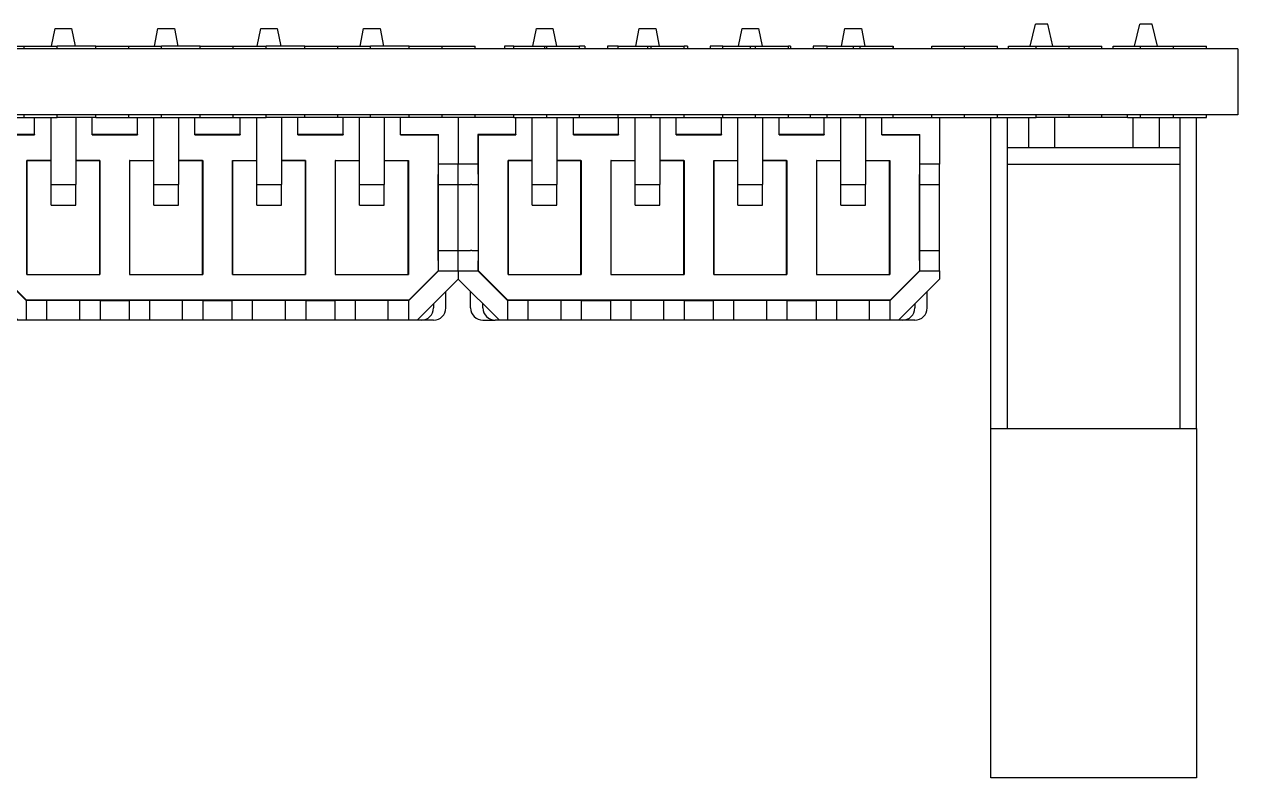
# Model space of a CAD drawing. Header units: millimetres. Extents: x -1068 to -853, y -1009 to -817.
# Drawn here: x -1000 to -970.5, y -1009.16 to -990.83 of the extents above; entities that cross this region are included whole.
import ezdxf

# ---------------------------------------------------------------- set-up
doc = ezdxf.new("R2010")
doc.units = ezdxf.units.MM
doc.linetypes.add('DOT_CENTER', pattern=[14, 12, -1, 0, -1])
doc.layers.add('1', color=7, linetype='Continuous')

# ---------------------------------------------------------------- blocks, each defined once
blk = doc.blocks.new('PSTD_0_65X0_65_40-2_54__58', base_point=(-976.5, -1009.165))
at = {"color": 7, "linetype": 'Continuous'}
for p, q in [((-975.547, -991.365), (-975.42, -990.835)), ((-975.12, -990.835), (-975.42, -990.835)), ((-974.993, -991.365), (-975.12, -990.835)), ((-973.007, -991.365), (-972.88, -990.835)), ((-972.58, -990.835), (-972.88, -990.835)), ((-972.453, -991.365), (-972.58, -990.835)), ((-976.34, -993.035), (-976.5, -993.035)), ((-976.5, -1000.665), (-976.5, -993.105)), ((-976.1, -993.035), (-976.34, -993.035)), ((-976.1, -993.835), (-976.1, -993.105)), ((-975.587, -993.105), (-975.587, -993.835)), ((-974.952, -993.105), (-974.952, -993.835)), ((-973.048, -993.105), (-973.048, -993.835)), ((-972.413, -993.105), (-972.413, -993.835)), ((-971.5, -993.035), (-971.9, -993.035)), ((-971.9, -993.835), (-971.9, -993.105)), ((-971.5, -1000.665), (-971.5, -993.105)), ((-976.1, -993.835), (-975.587, -993.835)), ((-976.1, -994.235), (-976.1, -993.835)), ((-975.587, -993.835), (-974.952, -993.835)), ((-974.952, -993.835), (-973.048, -993.835)), ((-973.048, -993.835), (-972.413, -993.835)), ((-972.413, -993.835), (-971.9, -993.835)), ((-971.9, -994.235), (-971.9, -993.835)), ((-976.1, -1000.665), (-976.1, -994.235)), ((-976.1, -994.235), (-971.9, -994.235)), ((-971.9, -1000.665), (-971.9, -994.235)), ((-976.5, -1009.165), (-976.5, -1000.665)), ((-976.5, -1000.665), (-976.1, -1000.665)), ((-976.1, -1000.665), (-971.9, -1000.665)), ((-971.9, -1000.665), (-971.5, -1000.665)), ((-971.5, -1000.665), (-971.5, -1009.165)), ((-971.5, -1009.165), (-976.5, -1009.165))]:
    blk.add_line(p, q, dxfattribs=at)
blk = doc.blocks.new('PTSM_0_5-4-P-2_5_WH__62', base_point=(-1000.85, -998.035))
at = {"color": 7, "linetype": 'Continuous'}
for p, q in [((-1000.35, -993.035), (-1000.55, -993.035)), ((-1000.25, -993.035), (-1000.35, -993.035)), ((-1000.025, -993.035), (-1000.25, -993.035)), ((-999.75, -993.035), (-1000.025, -993.035)), ((-999.65, -993.035), (-999.75, -993.035)), ((-999.446, -993.035), (-999.65, -993.035)), ((-999.35, -993.035), (-999.446, -993.035)), ((-999.2, -993.035), (-999.35, -993.035)), ((-998.75, -993.035), (-999.2, -993.035)), ((-998.45, -993.035), (-998.75, -993.035)), ((-998.35, -993.035), (-998.45, -993.035)), ((-998.26, -993.035), (-998.35, -993.035)), ((-998.075, -993.035), (-998.26, -993.035)), ((-997.81, -993.035), (-998.075, -993.035)), ((-997.525, -993.035), (-997.81, -993.035)), ((-997.25, -993.035), (-997.525, -993.035)), ((-997.15, -993.035), (-997.25, -993.035)), ((-996.946, -993.035), (-997.15, -993.035)), ((-996.85, -993.035), (-996.946, -993.035)), ((-996.66, -993.035), (-996.85, -993.035)), ((-996.55, -993.035), (-996.66, -993.035)), ((-996.25, -993.035), (-996.55, -993.035)), ((-995.95, -993.035), (-996.25, -993.035)), ((-995.85, -993.035), (-995.95, -993.035)), ((-995.72, -993.035), (-995.85, -993.035)), ((-995.575, -993.035), (-995.72, -993.035)), ((-995.025, -993.035), (-995.575, -993.035)), ((-994.75, -993.035), (-995.025, -993.035)), ((-994.65, -993.035), (-994.75, -993.035)), ((-994.446, -993.035), (-994.65, -993.035)), ((-994.35, -993.035), (-994.446, -993.035)), ((-994.12, -993.035), (-994.35, -993.035)), ((-993.75, -993.035), (-994.12, -993.035)), ((-993.45, -993.035), (-993.75, -993.035)), ((-993.35, -993.035), (-993.45, -993.035)), ((-993.18, -993.035), (-993.35, -993.035)), ((-993.075, -993.035), (-993.18, -993.035)), ((-992.525, -993.035), (-993.075, -993.035)), ((-992.25, -993.035), (-992.525, -993.035)), ((-992.15, -993.035), (-992.25, -993.035)), ((-991.946, -993.035), (-992.15, -993.035)), ((-991.85, -993.035), (-991.946, -993.035)), ((-991.58, -993.035), (-991.85, -993.035)), ((-991.55, -993.035), (-991.58, -993.035)), ((-991.25, -993.035), (-991.55, -993.035)), ((-990.95, -993.035), (-991.25, -993.035)), ((-990.85, -993.035), (-990.95, -993.035)), ((-990.64, -993.035), (-990.85, -993.035)), ((-990.575, -993.035), (-990.64, -993.035)), ((-990.35, -993.035), (-990.575, -993.035)), ((-990.05, -993.035), (-990.35, -993.035)), ((-1000.823, -994.735), (-1000.85, -994.735)), ((-1000.823, -994.735), (-1000.666, -994.735)), ((-989.934, -994.735), (-989.777, -994.735)), ((-989.777, -994.735), (-989.75, -994.735)), ((-1000.823, -996.335), (-1000.85, -996.335)), ((-1000.823, -996.335), (-1000.666, -996.335)), ((-989.934, -996.335), (-989.777, -996.335)), ((-989.777, -996.335), (-989.75, -996.335)), ((-1000.85, -997.735), (-1000.85, -997.335)), ((-989.75, -997.735), (-989.75, -997.335)), ((-1000.55, -997.735), (-1000.55, -997.635)), ((-990.05, -997.635), (-990.05, -997.735)), ((-1000.55, -998.035), (-1000.25, -998.035)), ((-1000.15, -998.035), (-1000.25, -998.035)), ((-999.95, -998.035), (-1000.15, -998.035)), ((-999.45, -998.035), (-999.95, -998.035)), ((-998.65, -998.035), (-999.45, -998.035)), ((-998.15, -998.035), (-998.65, -998.035)), ((-997.45, -998.035), (-998.15, -998.035)), ((-996.95, -998.035), (-997.45, -998.035)), ((-996.15, -998.035), (-996.95, -998.035)), ((-995.65, -998.035), (-996.15, -998.035)), ((-994.95, -998.035), (-995.65, -998.035)), ((-994.45, -998.035), (-994.95, -998.035)), ((-993.65, -998.035), (-994.45, -998.035)), ((-993.15, -998.035), (-993.65, -998.035)), ((-992.45, -998.035), (-993.15, -998.035)), ((-991.95, -998.035), (-992.45, -998.035)), ((-991.15, -998.035), (-991.95, -998.035)), ((-990.65, -998.035), (-991.15, -998.035)), ((-990.45, -998.035), (-990.65, -998.035)), ((-990.35, -998.035), (-990.45, -998.035)), ((-990.05, -998.035), (-990.35, -998.035))]:
    blk.add_line(p, q, dxfattribs=at)
for centre, start, end in [((-1000.55, -997.735), 180, 270), ((-1000.25, -997.735), 180, 270), ((-990.35, -997.735), 270, 0), ((-990.05, -997.735), 270, 0)]:
    blk.add_arc(centre, 0.3, start, end, dxfattribs=at)
blk = doc.blocks.new('PTSM_0_5-4-HH-2_5-THR-WH__63', base_point=(-1001.15, -998.035))
at = {"color": 7, "linetype": 'Continuous'}
for p, q in [((-999.336, -991.365), (-999.25, -990.935)), ((-999.25, -990.935), (-998.85, -990.935)), ((-998.85, -990.935), (-998.764, -991.365)), ((-996.836, -991.365), (-996.75, -990.935)), ((-996.75, -990.935), (-996.35, -990.935)), ((-996.35, -990.935), (-996.264, -991.365)), ((-994.336, -991.365), (-994.25, -990.935)), ((-994.25, -990.935), (-993.85, -990.935)), ((-993.85, -990.935), (-993.764, -991.365)), ((-991.836, -991.365), (-991.75, -990.935)), ((-991.75, -990.935), (-991.35, -990.935)), ((-991.35, -990.935), (-991.264, -991.365)), ((-999.2, -991.435), (-999.35, -991.435)), ((-998.75, -991.435), (-999.2, -991.435)), ((-996.66, -991.435), (-996.85, -991.435)), ((-996.25, -991.435), (-996.66, -991.435)), ((-994.12, -991.435), (-994.35, -991.435)), ((-993.75, -991.435), (-994.12, -991.435)), ((-991.58, -991.435), (-991.85, -991.435)), ((-991.25, -991.435), (-991.58, -991.435)), ((-1000.8, -993.035), (-1001.15, -993.035)), ((-1001.15, -993.105), (-1001.15, -994.235)), ((-1000.55, -993.035), (-1000.8, -993.035)), ((-1000.35, -993.035), (-1000.55, -993.035)), ((-1000.25, -993.035), (-1000.35, -993.035)), ((-1000.025, -993.035), (-1000.25, -993.035)), ((-999.75, -993.035), (-1000.025, -993.035)), ((-999.65, -993.035), (-999.75, -993.035)), ((-999.75, -993.515), (-999.75, -993.105)), ((-999.446, -993.035), (-999.65, -993.035)), ((-999.35, -993.035), (-999.446, -993.035)), ((-999.2, -993.035), (-999.35, -993.035)), ((-999.35, -994.151), (-999.35, -993.105)), ((-998.75, -993.035), (-999.2, -993.035)), ((-998.45, -993.035), (-998.75, -993.035)), ((-998.75, -993.105), (-998.75, -994.151)), ((-998.35, -993.035), (-998.45, -993.035)), ((-998.26, -993.035), (-998.35, -993.035)), ((-998.35, -993.515), (-998.35, -993.105)), ((-998.075, -993.035), (-998.26, -993.035)), ((-997.81, -993.035), (-998.075, -993.035)), ((-997.525, -993.035), (-997.81, -993.035)), ((-997.25, -993.035), (-997.525, -993.035)), ((-997.15, -993.035), (-997.25, -993.035)), ((-997.25, -993.515), (-997.25, -993.105)), ((-996.946, -993.035), (-997.15, -993.035)), ((-996.85, -993.035), (-996.946, -993.035)), ((-996.66, -993.035), (-996.85, -993.035)), ((-996.85, -994.151), (-996.85, -993.105)), ((-996.55, -993.035), (-996.66, -993.035)), ((-996.25, -993.035), (-996.55, -993.035)), ((-995.95, -993.035), (-996.25, -993.035)), ((-996.25, -993.105), (-996.25, -994.151)), ((-995.85, -993.035), (-995.95, -993.035)), ((-995.72, -993.035), (-995.85, -993.035)), ((-995.85, -993.515), (-995.85, -993.105)), ((-995.575, -993.035), (-995.72, -993.035)), ((-995.025, -993.035), (-995.575, -993.035)), ((-994.75, -993.035), (-995.025, -993.035)), ((-994.65, -993.035), (-994.75, -993.035)), ((-994.75, -993.515), (-994.75, -993.105)), ((-994.446, -993.035), (-994.65, -993.035)), ((-994.35, -993.035), (-994.446, -993.035)), ((-994.12, -993.035), (-994.35, -993.035)), ((-994.35, -994.151), (-994.35, -993.105)), ((-993.75, -993.035), (-994.12, -993.035)), ((-993.45, -993.035), (-993.75, -993.035)), ((-993.75, -993.105), (-993.75, -994.151)), ((-993.35, -993.035), (-993.45, -993.035)), ((-993.18, -993.035), (-993.35, -993.035)), ((-993.35, -993.515), (-993.35, -993.105)), ((-993.075, -993.035), (-993.18, -993.035)), ((-992.525, -993.035), (-993.075, -993.035)), ((-992.25, -993.035), (-992.525, -993.035)), ((-992.15, -993.035), (-992.25, -993.035)), ((-992.25, -993.515), (-992.25, -993.105)), ((-991.946, -993.035), (-992.15, -993.035)), ((-991.85, -993.035), (-991.946, -993.035)), ((-991.58, -993.035), (-991.85, -993.035)), ((-991.85, -994.151), (-991.85, -993.105)), ((-991.55, -993.035), (-991.58, -993.035)), ((-991.25, -993.035), (-991.55, -993.035)), ((-990.95, -993.035), (-991.25, -993.035)), ((-991.25, -993.105), (-991.25, -994.151)), ((-990.85, -993.035), (-990.95, -993.035)), ((-990.64, -993.035), (-990.85, -993.035)), ((-990.85, -993.515), (-990.85, -993.105)), ((-990.575, -993.035), (-990.64, -993.035)), ((-990.35, -993.035), (-990.575, -993.035)), ((-990.05, -993.035), (-990.35, -993.035)), ((-989.759, -993.035), (-990.05, -993.035)), ((-989.45, -993.035), (-989.759, -993.035)), ((-989.45, -993.105), (-989.45, -994.235)), ((-999.75, -993.515), (-1000.67, -993.515)), ((-1000.661, -993.524), (-1000.67, -993.515)), ((-1000.67, -993.515), (-1000.67, -994.235)), ((-1000.661, -996.833), (-1000.661, -993.524)), ((-1000.661, -993.524), (-999.75, -993.524)), ((-999.75, -993.515), (-999.75, -993.524)), ((-997.25, -993.515), (-998.35, -993.515)), ((-998.35, -993.524), (-998.35, -993.515)), ((-998.35, -993.524), (-997.25, -993.524)), ((-997.25, -993.515), (-997.25, -993.524)), ((-994.75, -993.515), (-995.85, -993.515)), ((-995.85, -993.524), (-995.85, -993.515)), ((-995.85, -993.524), (-994.75, -993.524)), ((-994.75, -993.515), (-994.75, -993.524)), ((-992.25, -993.515), (-993.35, -993.515)), ((-993.35, -993.524), (-993.35, -993.515)), ((-993.35, -993.524), (-992.25, -993.524)), ((-992.25, -993.515), (-992.25, -993.524)), ((-990.85, -993.524), (-990.85, -993.515)), ((-990.85, -993.515), (-989.93, -993.515)), ((-990.85, -993.524), (-989.939, -993.524)), ((-989.939, -993.524), (-989.93, -993.515)), ((-989.939, -993.524), (-989.939, -996.833)), ((-989.93, -994.235), (-989.93, -993.515)), ((-999.939, -994.146), (-999.35, -994.146)), ((-999.939, -994.146), (-999.934, -994.151)), ((-999.939, -994.146), (-999.939, -996.924)), ((-998.75, -994.146), (-998.161, -994.146)), ((-998.166, -994.151), (-998.161, -994.146)), ((-998.161, -994.146), (-998.161, -996.924)), ((-997.434, -994.151), (-997.439, -994.146)), ((-997.439, -994.146), (-996.85, -994.146)), ((-997.439, -994.146), (-997.439, -996.924)), ((-996.25, -994.146), (-995.661, -994.146)), ((-995.666, -994.151), (-995.661, -994.146)), ((-995.661, -994.146), (-995.661, -996.924)), ((-994.934, -994.151), (-994.939, -994.146)), ((-994.939, -994.146), (-994.35, -994.146)), ((-994.939, -994.146), (-994.939, -996.924)), ((-993.75, -994.146), (-993.161, -994.146)), ((-993.166, -994.151), (-993.161, -994.146)), ((-993.161, -994.146), (-993.161, -996.924)), ((-992.439, -994.146), (-992.439, -996.924)), ((-992.434, -994.151), (-992.439, -994.146)), ((-992.439, -994.146), (-991.85, -994.146)), ((-991.25, -994.146), (-990.661, -994.146)), ((-990.666, -994.151), (-990.661, -994.146)), ((-990.661, -994.146), (-990.661, -996.924)), ((-1000.67, -994.235), (-1001.15, -994.235)), ((-1001.15, -994.735), (-1001.15, -994.235)), ((-1000.67, -994.235), (-1000.666, -994.735)), ((-999.35, -994.151), (-999.934, -994.151)), ((-999.934, -996.919), (-999.934, -994.151)), ((-999.35, -994.735), (-999.35, -994.151)), ((-998.166, -994.151), (-998.75, -994.151)), ((-998.75, -994.151), (-998.75, -994.735)), ((-998.166, -996.919), (-998.166, -994.151)), ((-997.434, -994.151), (-996.85, -994.151)), ((-997.434, -996.919), (-997.434, -994.151)), ((-996.85, -994.735), (-996.85, -994.151)), ((-995.666, -994.151), (-996.25, -994.151)), ((-996.25, -994.151), (-996.25, -994.735)), ((-995.666, -996.919), (-995.666, -994.151)), ((-994.934, -994.151), (-994.35, -994.151)), ((-994.934, -996.919), (-994.934, -994.151)), ((-994.35, -994.735), (-994.35, -994.151)), ((-993.166, -994.151), (-993.75, -994.151)), ((-993.75, -994.151), (-993.75, -994.735)), ((-993.166, -996.919), (-993.166, -994.151)), ((-992.434, -996.919), (-992.434, -994.151)), ((-992.434, -994.151), (-991.85, -994.151)), ((-991.85, -994.735), (-991.85, -994.151)), ((-991.25, -994.151), (-991.25, -994.735)), ((-991.25, -994.151), (-990.666, -994.151)), ((-990.666, -996.919), (-990.666, -994.151)), ((-989.934, -994.735), (-989.93, -994.235)), ((-989.45, -994.235), (-989.93, -994.235)), ((-989.45, -994.735), (-989.45, -994.235)), ((-1001.15, -996.335), (-1001.15, -994.735)), ((-1001.15, -994.735), (-1000.85, -994.735)), ((-1000.823, -994.735), (-1000.85, -994.735)), ((-1000.823, -994.735), (-1000.666, -994.735)), ((-1000.666, -994.735), (-1000.666, -996.335)), ((-999.35, -995.235), (-999.35, -994.735)), ((-999.35, -994.735), (-998.75, -994.735)), ((-998.75, -995.235), (-998.75, -994.735)), ((-996.85, -994.735), (-996.25, -994.735)), ((-996.85, -995.235), (-996.85, -994.735)), ((-996.25, -995.235), (-996.25, -994.735)), ((-994.35, -994.735), (-993.75, -994.735)), ((-994.35, -995.235), (-994.35, -994.735)), ((-993.75, -995.235), (-993.75, -994.735)), ((-991.85, -995.235), (-991.85, -994.735)), ((-991.85, -994.735), (-991.25, -994.735)), ((-991.25, -995.235), (-991.25, -994.735)), ((-989.934, -996.335), (-989.934, -994.735)), ((-989.934, -994.735), (-989.777, -994.735)), ((-989.777, -994.735), (-989.75, -994.735)), ((-989.75, -994.735), (-989.45, -994.735)), ((-989.45, -996.335), (-989.45, -994.735)), ((-999.35, -995.235), (-998.75, -995.235)), ((-996.85, -995.235), (-996.25, -995.235)), ((-994.35, -995.235), (-993.75, -995.235)), ((-991.85, -995.235), (-991.25, -995.235)), ((-1001.15, -996.835), (-1001.15, -996.335)), ((-1001.15, -996.335), (-1000.85, -996.335)), ((-1000.823, -996.335), (-1000.85, -996.335)), ((-1000.823, -996.335), (-1000.666, -996.335)), ((-1000.666, -996.335), (-1000.67, -996.835)), ((-989.934, -996.335), (-989.777, -996.335)), ((-989.93, -996.835), (-989.934, -996.335)), ((-989.777, -996.335), (-989.75, -996.335)), ((-989.75, -996.335), (-989.45, -996.335)), ((-989.45, -996.835), (-989.45, -996.335)), ((-1001.15, -996.835), (-1001.15, -997.035)), ((-1001.15, -996.835), (-1000.67, -996.835)), ((-1000.15, -998.035), (-1001.15, -997.035)), ((-1000.67, -996.836), (-1000.661, -996.833)), ((-1000.67, -996.835), (-1000.67, -996.836)), ((-1000.67, -996.836), (-999.951, -997.555)), ((-999.948, -997.546), (-1000.661, -996.833)), ((-999.934, -996.919), (-999.939, -996.924)), ((-999.939, -996.924), (-998.161, -996.924)), ((-999.934, -996.919), (-998.166, -996.919)), ((-998.161, -996.924), (-998.166, -996.919)), ((-997.439, -996.924), (-997.434, -996.919)), ((-997.439, -996.924), (-995.661, -996.924)), ((-997.434, -996.919), (-995.666, -996.919)), ((-995.661, -996.924), (-995.666, -996.919)), ((-994.939, -996.924), (-994.934, -996.919)), ((-994.939, -996.924), (-993.161, -996.924)), ((-994.934, -996.919), (-993.166, -996.919)), ((-993.161, -996.924), (-993.166, -996.919)), ((-992.439, -996.924), (-992.434, -996.919)), ((-992.439, -996.924), (-990.661, -996.924)), ((-992.434, -996.919), (-990.666, -996.919)), ((-990.666, -996.919), (-990.661, -996.924)), ((-989.939, -996.833), (-990.652, -997.546)), ((-990.649, -997.555), (-989.93, -996.836)), ((-989.45, -997.035), (-990.45, -998.035)), ((-989.939, -996.833), (-989.93, -996.836)), ((-989.93, -996.835), (-989.45, -996.835)), ((-989.93, -996.836), (-989.93, -996.835)), ((-989.45, -996.835), (-989.45, -997.035)), ((-999.951, -997.555), (-999.948, -997.546)), ((-999.951, -997.555), (-999.95, -997.555)), ((-999.95, -997.555), (-999.45, -997.551)), ((-999.95, -997.555), (-999.95, -998.035)), ((-990.652, -997.546), (-999.948, -997.546)), ((-999.45, -997.551), (-998.65, -997.551)), ((-999.45, -998.035), (-999.45, -997.551)), ((-998.65, -997.551), (-998.15, -997.555)), ((-998.65, -998.035), (-998.65, -997.551)), ((-998.15, -997.555), (-997.45, -997.555)), ((-998.15, -998.035), (-998.15, -997.555)), ((-997.45, -997.555), (-996.95, -997.551)), ((-997.45, -997.555), (-997.45, -998.035)), ((-996.95, -997.551), (-996.15, -997.551)), ((-996.95, -998.035), (-996.95, -997.551)), ((-996.15, -997.551), (-995.65, -997.555)), ((-996.15, -998.035), (-996.15, -997.551)), ((-995.65, -997.555), (-994.95, -997.555)), ((-995.65, -998.035), (-995.65, -997.555)), ((-994.95, -997.555), (-994.45, -997.551)), ((-994.95, -997.555), (-994.95, -998.035)), ((-994.45, -997.551), (-993.65, -997.551)), ((-994.45, -998.035), (-994.45, -997.551)), ((-993.65, -997.551), (-993.15, -997.555)), ((-993.65, -998.035), (-993.65, -997.551)), ((-993.15, -997.555), (-992.45, -997.555)), ((-993.15, -998.035), (-993.15, -997.555)), ((-992.45, -997.555), (-991.95, -997.551)), ((-992.45, -997.555), (-992.45, -998.035)), ((-991.95, -997.551), (-991.15, -997.551)), ((-991.95, -998.035), (-991.95, -997.551)), ((-991.15, -997.551), (-990.65, -997.555)), ((-991.15, -998.035), (-991.15, -997.551)), ((-990.652, -997.546), (-990.649, -997.555)), ((-990.65, -997.555), (-990.649, -997.555)), ((-990.65, -998.035), (-990.65, -997.555)), ((-999.95, -998.035), (-1000.15, -998.035)), ((-999.45, -998.035), (-999.95, -998.035)), ((-998.65, -998.035), (-999.45, -998.035)), ((-998.15, -998.035), (-998.65, -998.035)), ((-997.45, -998.035), (-998.15, -998.035)), ((-996.95, -998.035), (-997.45, -998.035)), ((-996.15, -998.035), (-996.95, -998.035)), ((-995.65, -998.035), (-996.15, -998.035)), ((-994.95, -998.035), (-995.65, -998.035)), ((-994.45, -998.035), (-994.95, -998.035)), ((-993.65, -998.035), (-994.45, -998.035)), ((-993.15, -998.035), (-993.65, -998.035)), ((-992.45, -998.035), (-993.15, -998.035)), ((-991.95, -998.035), (-992.45, -998.035)), ((-991.15, -998.035), (-991.95, -998.035)), ((-990.65, -998.035), (-991.15, -998.035)), ((-990.45, -998.035), (-990.65, -998.035))]:
    blk.add_line(p, q, dxfattribs=at)
blk = doc.blocks.new('PTSM_0_5-4_3__64', base_point=(-1001.15, -998.035))
for name, p in [('PTSM_0_5-4-HH-2_5-THR-WH__63', (-1001.15, -998.035)), ('PTSM_0_5-4-P-2_5_WH__62', (-1000.85, -998.035))]:
    blk.add_blockref(name, p)
blk = doc.blocks.new('RPI_BC_INT_PCB_00910062__65', base_point=(-1029.5, -993.105))
at = {"color": 7, "linetype": 'Continuous'}
for p, q in [((-1000.8, -991.365), (-999.2, -991.365)), ((-999.35, -991.435), (-1000.8, -991.435)), ((-999.2, -991.435), (-999.35, -991.435)), ((-999.2, -991.435), (-999.2, -991.365)), ((-998.26, -991.365), (-999.2, -991.365)), ((-998.75, -991.435), (-999.2, -991.435)), ((-998.26, -991.435), (-998.75, -991.435)), ((-998.26, -991.435), (-998.26, -991.365)), ((-998.26, -991.365), (-996.66, -991.365)), ((-996.85, -991.435), (-998.26, -991.435)), ((-996.66, -991.435), (-996.85, -991.435)), ((-996.66, -991.435), (-996.66, -991.365)), ((-995.72, -991.365), (-996.66, -991.365)), ((-996.25, -991.435), (-996.66, -991.435)), ((-995.72, -991.435), (-996.25, -991.435)), ((-995.72, -991.435), (-995.72, -991.365)), ((-995.72, -991.365), (-994.12, -991.365)), ((-994.35, -991.435), (-995.72, -991.435)), ((-994.12, -991.435), (-994.35, -991.435)), ((-994.12, -991.435), (-994.12, -991.365)), ((-993.18, -991.365), (-994.12, -991.365)), ((-993.75, -991.435), (-994.12, -991.435)), ((-993.18, -991.435), (-993.75, -991.435)), ((-993.18, -991.435), (-993.18, -991.365)), ((-993.18, -991.365), (-991.58, -991.365)), ((-991.85, -991.435), (-993.18, -991.435)), ((-991.58, -991.435), (-991.85, -991.435)), ((-991.58, -991.435), (-991.58, -991.365)), ((-990.64, -991.365), (-991.58, -991.365)), ((-991.25, -991.435), (-991.58, -991.435)), ((-990.64, -991.435), (-991.25, -991.435)), ((-990.64, -991.435), (-990.64, -991.365)), ((-990.64, -991.365), (-989.04, -991.365)), ((-989.04, -991.435), (-990.64, -991.435)), ((-989.04, -991.435), (-989.04, -991.365)), ((-988.325, -991.435), (-989.04, -991.435)), ((-988.325, -991.365), (-988.325, -991.435)), ((-988.1, -991.365), (-988.325, -991.365)), ((-988.1, -991.435), (-988.325, -991.435)), ((-988.1, -991.365), (-986.5, -991.365)), ((-988.1, -991.435), (-988.1, -991.365)), ((-987.65, -991.435), (-988.1, -991.435)), ((-987.05, -991.435), (-987.65, -991.435)), ((-986.5, -991.435), (-987.05, -991.435)), ((-986.5, -991.435), (-986.5, -991.365)), ((-986.375, -991.365), (-986.5, -991.365)), ((-986.375, -991.435), (-986.5, -991.435)), ((-986.375, -991.365), (-986.375, -991.435)), ((-985.825, -991.435), (-986.375, -991.435)), ((-985.825, -991.365), (-985.825, -991.435)), ((-985.56, -991.365), (-985.825, -991.365)), ((-985.56, -991.435), (-985.825, -991.435)), ((-985.56, -991.365), (-983.96, -991.365)), ((-985.56, -991.435), (-985.56, -991.365)), ((-985.15, -991.435), (-985.56, -991.435)), ((-984.55, -991.435), (-985.15, -991.435)), ((-983.96, -991.435), (-984.55, -991.435)), ((-983.875, -991.365), (-983.96, -991.365)), ((-983.96, -991.435), (-983.96, -991.365)), ((-983.875, -991.435), (-983.96, -991.435)), ((-983.875, -991.365), (-983.875, -991.435)), ((-983.325, -991.435), (-983.875, -991.435)), ((-983.02, -991.365), (-983.325, -991.365)), ((-983.325, -991.365), (-983.325, -991.435)), ((-983.02, -991.435), (-983.325, -991.435)), ((-983.02, -991.365), (-981.42, -991.365)), ((-983.02, -991.435), (-983.02, -991.365)), ((-982.65, -991.435), (-983.02, -991.435)), ((-982.05, -991.435), (-982.65, -991.435)), ((-981.42, -991.435), (-982.05, -991.435)), ((-981.375, -991.365), (-981.42, -991.365)), ((-981.42, -991.435), (-981.42, -991.365)), ((-981.375, -991.435), (-981.42, -991.435)), ((-981.375, -991.365), (-981.375, -991.435)), ((-980.825, -991.435), (-981.375, -991.435)), ((-980.48, -991.365), (-980.825, -991.365)), ((-980.825, -991.365), (-980.825, -991.435)), ((-980.48, -991.435), (-980.825, -991.435)), ((-980.48, -991.435), (-980.48, -991.365)), ((-980.48, -991.365), (-978.88, -991.365)), ((-980.15, -991.435), (-980.48, -991.435)), ((-979.55, -991.435), (-980.15, -991.435)), ((-978.88, -991.435), (-979.55, -991.435)), ((-978.875, -991.365), (-978.88, -991.365)), ((-978.88, -991.435), (-978.88, -991.365)), ((-978.875, -991.435), (-978.88, -991.435)), ((-978.875, -991.365), (-978.875, -991.435)), ((-977.94, -991.435), (-978.875, -991.435)), ((-977.94, -991.365), (-976.34, -991.365)), ((-977.94, -991.435), (-977.94, -991.365)), ((-976.34, -991.435), (-977.94, -991.435)), ((-976.34, -991.435), (-976.34, -991.365)), ((-976.07, -991.435), (-976.34, -991.435)), ((-976.07, -991.435), (-976.07, -991.365)), ((-976.07, -991.365), (-975.4, -991.365)), ((-975.4, -991.435), (-976.07, -991.435)), ((-975.4, -991.435), (-975.4, -991.365)), ((-975.4, -991.365), (-973.8, -991.365)), ((-973.8, -991.435), (-975.4, -991.435)), ((-973.8, -991.435), (-973.8, -991.365)), ((-973.53, -991.435), (-973.8, -991.435)), ((-973.53, -991.365), (-972.86, -991.365)), ((-973.53, -991.435), (-973.53, -991.365)), ((-972.86, -991.435), (-973.53, -991.435)), ((-972.86, -991.435), (-972.86, -991.365)), ((-972.86, -991.365), (-971.26, -991.365)), ((-971.26, -991.435), (-972.86, -991.435)), ((-971.26, -991.435), (-971.26, -991.365)), ((-970.5, -991.435), (-971.26, -991.435)), ((-970.5, -991.435), (-970.5, -993.035)), ((-1000.8, -993.105), (-999.2, -993.105)), ((-999.75, -993.035), (-1000.025, -993.035)), ((-999.65, -993.035), (-999.75, -993.035)), ((-999.446, -993.035), (-999.65, -993.035)), ((-999.35, -993.035), (-999.446, -993.035)), ((-999.2, -993.035), (-999.35, -993.035)), ((-998.75, -993.035), (-999.2, -993.035)), ((-999.2, -993.105), (-999.2, -993.035)), ((-998.26, -993.105), (-999.2, -993.105)), ((-998.45, -993.035), (-998.75, -993.035)), ((-998.35, -993.035), (-998.45, -993.035)), ((-998.26, -993.035), (-998.35, -993.035)), ((-998.075, -993.035), (-998.26, -993.035)), ((-998.26, -993.105), (-998.26, -993.035)), ((-998.26, -993.105), (-997.81, -993.105)), ((-997.81, -993.035), (-998.075, -993.035)), ((-997.525, -993.035), (-997.81, -993.035)), ((-997.81, -993.105), (-997.81, -993.105)), ((-997.81, -993.105), (-996.66, -993.105)), ((-997.25, -993.035), (-997.525, -993.035)), ((-997.15, -993.035), (-997.25, -993.035)), ((-996.946, -993.035), (-997.15, -993.035)), ((-996.85, -993.035), (-996.946, -993.035)), ((-996.66, -993.035), (-996.85, -993.035)), ((-996.55, -993.035), (-996.66, -993.035)), ((-996.66, -993.105), (-996.66, -993.035)), ((-996.66, -993.105), (-995.72, -993.105)), ((-996.25, -993.035), (-996.55, -993.035)), ((-995.95, -993.035), (-996.25, -993.035)), ((-995.85, -993.035), (-995.95, -993.035)), ((-995.72, -993.035), (-995.85, -993.035)), ((-995.575, -993.035), (-995.72, -993.035)), ((-995.72, -993.105), (-995.72, -993.035)), ((-995.72, -993.105), (-994.12, -993.105)), ((-995.025, -993.035), (-995.575, -993.035)), ((-994.75, -993.035), (-995.025, -993.035)), ((-994.65, -993.035), (-994.75, -993.035)), ((-994.446, -993.035), (-994.65, -993.035)), ((-994.35, -993.035), (-994.446, -993.035)), ((-994.12, -993.035), (-994.35, -993.035)), ((-993.75, -993.035), (-994.12, -993.035)), ((-994.12, -993.105), (-994.12, -993.035)), ((-993.18, -993.105), (-994.12, -993.105)), ((-993.45, -993.035), (-993.75, -993.035)), ((-993.35, -993.035), (-993.45, -993.035)), ((-993.18, -993.035), (-993.35, -993.035)), ((-993.075, -993.035), (-993.18, -993.035)), ((-993.18, -993.105), (-993.18, -993.035)), ((-991.58, -993.105), (-993.18, -993.105)), ((-992.525, -993.035), (-993.075, -993.035)), ((-992.25, -993.035), (-992.525, -993.035)), ((-992.15, -993.035), (-992.25, -993.035)), ((-991.946, -993.035), (-992.15, -993.035)), ((-991.85, -993.035), (-991.946, -993.035)), ((-991.58, -993.035), (-991.85, -993.035)), ((-991.55, -993.035), (-991.58, -993.035)), ((-991.58, -993.105), (-991.58, -993.035)), ((-990.64, -993.105), (-991.58, -993.105)), ((-991.25, -993.035), (-991.55, -993.035)), ((-990.95, -993.035), (-991.25, -993.035)), ((-990.85, -993.035), (-990.95, -993.035)), ((-990.64, -993.035), (-990.85, -993.035)), ((-990.575, -993.035), (-990.64, -993.035)), ((-990.64, -993.105), (-990.64, -993.035)), ((-989.04, -993.105), (-990.64, -993.105)), ((-990.35, -993.035), (-990.575, -993.035)), ((-990.05, -993.035), (-990.35, -993.035)), ((-989.759, -993.035), (-990.05, -993.035)), ((-989.45, -993.035), (-989.759, -993.035)), ((-989.244, -993.035), (-989.45, -993.035)), ((-989.04, -993.035), (-989.244, -993.035)), ((-988.996, -993.035), (-989.04, -993.035)), ((-989.04, -993.105), (-989.04, -993.035)), ((-988.1, -993.105), (-989.04, -993.105)), ((-988.85, -993.035), (-988.996, -993.035)), ((-988.55, -993.035), (-988.85, -993.035)), ((-988.325, -993.035), (-988.55, -993.035)), ((-988.1, -993.035), (-988.325, -993.035)), ((-988.05, -993.035), (-988.1, -993.035)), ((-988.1, -993.105), (-988.1, -993.035)), ((-988.1, -993.105), (-986.5, -993.105)), ((-987.95, -993.035), (-988.05, -993.035)), ((-987.746, -993.035), (-987.95, -993.035)), ((-987.65, -993.035), (-987.746, -993.035)), ((-987.353, -993.035), (-987.65, -993.035)), ((-987.05, -993.035), (-987.353, -993.035)), ((-986.878, -993.035), (-987.05, -993.035)), ((-986.75, -993.035), (-986.878, -993.035)), ((-986.65, -993.035), (-986.75, -993.035)), ((-986.631, -993.035), (-986.65, -993.035)), ((-986.5, -993.035), (-986.631, -993.035)), ((-986.375, -993.035), (-986.5, -993.035)), ((-986.5, -993.105), (-986.5, -993.035)), ((-986.5, -993.105), (-985.56, -993.105)), ((-985.825, -993.035), (-986.375, -993.035)), ((-985.56, -993.035), (-985.825, -993.035)), ((-985.55, -993.035), (-985.56, -993.035)), ((-985.56, -993.105), (-985.56, -993.035)), ((-985.56, -993.105), (-983.96, -993.105)), ((-985.45, -993.035), (-985.55, -993.035)), ((-985.246, -993.035), (-985.45, -993.035)), ((-985.15, -993.035), (-985.246, -993.035)), ((-985.014, -993.035), (-985.15, -993.035)), ((-984.85, -993.035), (-985.014, -993.035)), ((-984.579, -993.035), (-984.85, -993.035)), ((-984.55, -993.035), (-984.579, -993.035)), ((-984.332, -993.035), (-984.55, -993.035)), ((-984.25, -993.035), (-984.332, -993.035)), ((-984.15, -993.035), (-984.25, -993.035)), ((-983.96, -993.035), (-984.15, -993.035)), ((-983.96, -993.105), (-983.96, -993.035)), ((-983.875, -993.035), (-983.96, -993.035)), ((-983.96, -993.105), (-983.02, -993.105)), ((-983.325, -993.035), (-983.875, -993.035)), ((-983.05, -993.035), (-983.325, -993.035)), ((-983.02, -993.035), (-983.05, -993.035)), ((-982.95, -993.035), (-983.02, -993.035)), ((-983.02, -993.105), (-983.02, -993.035)), ((-983.02, -993.105), (-981.42, -993.105)), ((-982.789, -993.035), (-982.95, -993.035)), ((-982.746, -993.035), (-982.789, -993.035)), ((-982.65, -993.035), (-982.746, -993.035)), ((-982.414, -993.035), (-982.65, -993.035)), ((-982.167, -993.035), (-982.414, -993.035)), ((-982.05, -993.035), (-982.167, -993.035)), ((-981.75, -993.035), (-982.05, -993.035)), ((-981.65, -993.035), (-981.75, -993.035)), ((-981.42, -993.035), (-981.65, -993.035)), ((-981.42, -993.105), (-981.42, -993.035)), ((-981.375, -993.035), (-981.42, -993.035)), ((-981.42, -993.105), (-980.898, -993.105)), ((-980.898, -993.035), (-981.375, -993.035)), ((-980.898, -993.035), (-980.898, -993.105)), ((-980.88, -993.035), (-980.898, -993.035)), ((-980.898, -993.105), (-980.48, -993.105)), ((-980.825, -993.035), (-980.88, -993.035)), ((-980.777, -993.035), (-980.825, -993.035)), ((-980.55, -993.035), (-980.777, -993.035)), ((-980.48, -993.035), (-980.55, -993.035)), ((-980.48, -993.105), (-980.48, -993.035)), ((-980.45, -993.035), (-980.48, -993.035)), ((-980.48, -993.105), (-978.88, -993.105)), ((-980.246, -993.035), (-980.45, -993.035)), ((-980.15, -993.035), (-980.246, -993.035)), ((-979.85, -993.035), (-980.15, -993.035)), ((-979.55, -993.035), (-979.85, -993.035)), ((-979.25, -993.035), (-979.55, -993.035)), ((-979.15, -993.035), (-979.25, -993.035)), ((-978.894, -993.035), (-979.15, -993.035)), ((-978.893, -993.035), (-978.894, -993.035)), ((-978.88, -993.035), (-978.893, -993.035)), ((-978.875, -993.035), (-978.88, -993.035)), ((-978.88, -993.105), (-978.88, -993.035)), ((-978.88, -993.105), (-977.94, -993.105)), ((-978.65, -993.035), (-978.875, -993.035)), ((-978.35, -993.035), (-978.65, -993.035)), ((-977.94, -993.035), (-978.35, -993.035)), ((-977.75, -993.035), (-977.94, -993.035)), ((-977.94, -993.105), (-977.94, -993.035)), ((-977.94, -993.105), (-976.34, -993.105)), ((-976.5, -993.035), (-977.75, -993.035)), ((-976.34, -993.035), (-976.5, -993.035)), ((-976.1, -993.035), (-976.34, -993.035)), ((-976.34, -993.105), (-976.34, -993.035)), ((-976.34, -993.105), (-975.4, -993.105)), ((-975.4, -993.035), (-976.1, -993.035)), ((-975.4, -993.105), (-975.4, -993.035)), ((-973.8, -993.035), (-975.4, -993.035)), ((-973.8, -993.105), (-975.4, -993.105)), ((-973.8, -993.105), (-973.8, -993.035)), ((-973.18, -993.035), (-973.8, -993.035)), ((-973.18, -993.105), (-973.8, -993.105)), ((-973.18, -993.105), (-973.18, -993.035)), ((-972.86, -993.035), (-973.18, -993.035)), ((-973.18, -993.105), (-972.86, -993.105)), ((-972.86, -993.105), (-972.86, -993.035)), ((-971.9, -993.035), (-972.86, -993.035)), ((-972.86, -993.105), (-971.26, -993.105)), ((-971.5, -993.035), (-971.9, -993.035)), ((-971.26, -993.035), (-971.5, -993.035)), ((-970.5, -993.035), (-971.26, -993.035)), ((-971.26, -993.105), (-971.26, -993.035))]:
    blk.add_line(p, q, dxfattribs=at)
at = {"layer": '1', "color": 2, "linetype": 'DOT_CENTER'}
for p, q in [((-1000, -991.435), (-1000, -991.365)), ((-997.46, -991.435), (-997.46, -991.365)), ((-994.92, -991.435), (-994.92, -991.365)), ((-992.38, -991.435), (-992.38, -991.365)), ((-989.84, -991.435), (-989.84, -991.365)), ((-987.35, -991.365), (-987.35, -991.435)), ((-987.3, -991.435), (-987.3, -991.365)), ((-984.85, -991.365), (-984.85, -991.435)), ((-984.76, -991.435), (-984.76, -991.365)), ((-982.35, -991.365), (-982.35, -991.435)), ((-982.22, -991.435), (-982.22, -991.365)), ((-979.85, -991.365), (-979.85, -991.435)), ((-979.68, -991.435), (-979.68, -991.365)), ((-977.14, -991.435), (-977.14, -991.365)), ((-974.6, -991.435), (-974.6, -991.365)), ((-972.06, -991.435), (-972.06, -991.365)), ((-1000, -993.105), (-1000, -993.035)), ((-997.46, -993.105), (-997.46, -993.035)), ((-994.92, -993.105), (-994.92, -993.035)), ((-992.38, -993.105), (-992.38, -993.035)), ((-989.84, -993.105), (-989.84, -993.035)), ((-987.3, -993.105), (-987.3, -993.035)), ((-984.76, -993.105), (-984.76, -993.035)), ((-982.22, -993.105), (-982.22, -993.035)), ((-979.68, -993.105), (-979.68, -993.035)), ((-977.14, -993.105), (-977.14, -993.035)), ((-974.6, -993.105), (-974.6, -993.035)), ((-972.06, -993.105), (-972.06, -993.035))]:
    blk.add_line(p, q, dxfattribs=at)
blk = doc.blocks.new('PTSM_0_5-4-P-2_5_WH__69', base_point=(-989.15, -998.035))
at = {"color": 7, "linetype": 'Continuous'}
for p, q in [((-988.55, -993.035), (-988.85, -993.035)), ((-988.325, -993.035), (-988.55, -993.035)), ((-988.1, -993.035), (-988.325, -993.035)), ((-988.05, -993.035), (-988.1, -993.035)), ((-987.95, -993.035), (-988.05, -993.035)), ((-987.746, -993.035), (-987.95, -993.035)), ((-987.65, -993.035), (-987.746, -993.035)), ((-987.353, -993.035), (-987.65, -993.035)), ((-987.05, -993.035), (-987.353, -993.035)), ((-986.878, -993.035), (-987.05, -993.035)), ((-986.75, -993.035), (-986.878, -993.035)), ((-986.65, -993.035), (-986.75, -993.035)), ((-986.631, -993.035), (-986.65, -993.035)), ((-986.5, -993.035), (-986.631, -993.035)), ((-986.375, -993.035), (-986.5, -993.035)), ((-985.825, -993.035), (-986.375, -993.035)), ((-985.56, -993.035), (-985.825, -993.035)), ((-985.55, -993.035), (-985.56, -993.035)), ((-985.45, -993.035), (-985.55, -993.035)), ((-985.246, -993.035), (-985.45, -993.035)), ((-985.15, -993.035), (-985.246, -993.035)), ((-985.014, -993.035), (-985.15, -993.035)), ((-984.85, -993.035), (-985.014, -993.035)), ((-984.579, -993.035), (-984.85, -993.035)), ((-984.55, -993.035), (-984.579, -993.035)), ((-984.332, -993.035), (-984.55, -993.035)), ((-984.25, -993.035), (-984.332, -993.035)), ((-984.15, -993.035), (-984.25, -993.035)), ((-983.96, -993.035), (-984.15, -993.035)), ((-983.875, -993.035), (-983.96, -993.035)), ((-983.325, -993.035), (-983.875, -993.035)), ((-983.05, -993.035), (-983.325, -993.035)), ((-983.02, -993.035), (-983.05, -993.035)), ((-982.95, -993.035), (-983.02, -993.035)), ((-982.789, -993.035), (-982.95, -993.035)), ((-982.746, -993.035), (-982.789, -993.035)), ((-982.65, -993.035), (-982.746, -993.035)), ((-982.414, -993.035), (-982.65, -993.035)), ((-982.167, -993.035), (-982.414, -993.035)), ((-982.05, -993.035), (-982.167, -993.035)), ((-981.75, -993.035), (-982.05, -993.035)), ((-981.65, -993.035), (-981.75, -993.035)), ((-981.42, -993.035), (-981.65, -993.035)), ((-981.375, -993.035), (-981.42, -993.035)), ((-980.898, -993.035), (-981.375, -993.035)), ((-980.88, -993.035), (-980.898, -993.035)), ((-980.825, -993.035), (-980.88, -993.035)), ((-980.777, -993.035), (-980.825, -993.035)), ((-980.55, -993.035), (-980.777, -993.035)), ((-980.48, -993.035), (-980.55, -993.035)), ((-980.45, -993.035), (-980.48, -993.035)), ((-980.246, -993.035), (-980.45, -993.035)), ((-980.15, -993.035), (-980.246, -993.035)), ((-979.85, -993.035), (-980.15, -993.035)), ((-979.55, -993.035), (-979.85, -993.035)), ((-979.25, -993.035), (-979.55, -993.035)), ((-979.15, -993.035), (-979.25, -993.035)), ((-978.894, -993.035), (-979.15, -993.035)), ((-978.893, -993.035), (-978.894, -993.035)), ((-978.88, -993.035), (-978.893, -993.035)), ((-978.875, -993.035), (-978.88, -993.035)), ((-978.65, -993.035), (-978.875, -993.035)), ((-978.35, -993.035), (-978.65, -993.035)), ((-989.123, -994.735), (-989.15, -994.735)), ((-989.123, -994.735), (-988.966, -994.735)), ((-978.234, -994.735), (-978.077, -994.735)), ((-978.077, -994.735), (-978.05, -994.735)), ((-989.123, -996.335), (-989.15, -996.335)), ((-989.123, -996.335), (-988.966, -996.335)), ((-978.234, -996.335), (-978.077, -996.335)), ((-978.077, -996.335), (-978.05, -996.335)), ((-989.15, -997.735), (-989.15, -997.335)), ((-978.05, -997.735), (-978.05, -997.335)), ((-988.85, -997.735), (-988.85, -997.635)), ((-978.35, -997.635), (-978.35, -997.735)), ((-988.85, -998.035), (-988.55, -998.035)), ((-988.45, -998.035), (-988.55, -998.035)), ((-988.25, -998.035), (-988.45, -998.035)), ((-987.75, -998.035), (-988.25, -998.035)), ((-986.95, -998.035), (-987.75, -998.035)), ((-986.45, -998.035), (-986.95, -998.035)), ((-985.75, -998.035), (-986.45, -998.035)), ((-985.25, -998.035), (-985.75, -998.035)), ((-984.45, -998.035), (-985.25, -998.035)), ((-983.95, -998.035), (-984.45, -998.035)), ((-983.25, -998.035), (-983.95, -998.035)), ((-982.75, -998.035), (-983.25, -998.035)), ((-981.95, -998.035), (-982.75, -998.035)), ((-981.45, -998.035), (-981.95, -998.035)), ((-980.75, -998.035), (-981.45, -998.035)), ((-980.25, -998.035), (-980.75, -998.035)), ((-979.45, -998.035), (-980.25, -998.035)), ((-978.95, -998.035), (-979.45, -998.035)), ((-978.75, -998.035), (-978.95, -998.035)), ((-978.65, -998.035), (-978.75, -998.035)), ((-978.35, -998.035), (-978.65, -998.035))]:
    blk.add_line(p, q, dxfattribs=at)
for centre, start, end in [((-988.85, -997.735), 180, 270), ((-988.55, -997.735), 180, 270), ((-978.65, -997.735), 270, 0), ((-978.35, -997.735), 270, 0)]:
    blk.add_arc(centre, 0.3, start, end, dxfattribs=at)
blk = doc.blocks.new('PTSM_0_5-4-HH-2_5-THR-WH__70', base_point=(-989.45, -998.035))
at = {"color": 7, "linetype": 'Continuous'}
for p, q in [((-987.636, -991.365), (-987.55, -990.935)), ((-987.55, -990.935), (-987.15, -990.935)), ((-987.15, -990.935), (-987.064, -991.365)), ((-985.136, -991.365), (-985.05, -990.935)), ((-985.05, -990.935), (-984.65, -990.935)), ((-984.65, -990.935), (-984.564, -991.365)), ((-982.636, -991.365), (-982.55, -990.935)), ((-982.55, -990.935), (-982.15, -990.935)), ((-982.15, -990.935), (-982.064, -991.365)), ((-980.136, -991.365), (-980.05, -990.935)), ((-980.05, -990.935), (-979.65, -990.935)), ((-979.65, -990.935), (-979.564, -991.365)), ((-987.05, -991.435), (-987.65, -991.435)), ((-984.55, -991.435), (-985.15, -991.435)), ((-982.05, -991.435), (-982.65, -991.435)), ((-979.55, -991.435), (-980.15, -991.435)), ((-989.244, -993.035), (-989.45, -993.035)), ((-989.45, -993.105), (-989.45, -994.235)), ((-989.04, -993.035), (-989.244, -993.035)), ((-988.996, -993.035), (-989.04, -993.035)), ((-988.85, -993.035), (-988.996, -993.035)), ((-988.55, -993.035), (-988.85, -993.035)), ((-988.325, -993.035), (-988.55, -993.035)), ((-988.1, -993.035), (-988.325, -993.035)), ((-988.05, -993.035), (-988.1, -993.035)), ((-987.95, -993.035), (-988.05, -993.035)), ((-988.05, -993.515), (-988.05, -993.105)), ((-987.746, -993.035), (-987.95, -993.035)), ((-987.65, -993.035), (-987.746, -993.035)), ((-987.353, -993.035), (-987.65, -993.035)), ((-987.65, -994.151), (-987.65, -993.105)), ((-987.05, -993.035), (-987.353, -993.035)), ((-986.878, -993.035), (-987.05, -993.035)), ((-987.05, -993.105), (-987.05, -994.151)), ((-986.75, -993.035), (-986.878, -993.035)), ((-986.65, -993.035), (-986.75, -993.035)), ((-986.631, -993.035), (-986.65, -993.035)), ((-986.65, -993.515), (-986.65, -993.105)), ((-986.5, -993.035), (-986.631, -993.035)), ((-986.375, -993.035), (-986.5, -993.035)), ((-985.825, -993.035), (-986.375, -993.035)), ((-985.56, -993.035), (-985.825, -993.035)), ((-985.55, -993.035), (-985.56, -993.035)), ((-985.45, -993.035), (-985.55, -993.035)), ((-985.55, -993.515), (-985.55, -993.105)), ((-985.246, -993.035), (-985.45, -993.035)), ((-985.15, -993.035), (-985.246, -993.035)), ((-985.014, -993.035), (-985.15, -993.035)), ((-985.15, -994.151), (-985.15, -993.105)), ((-984.85, -993.035), (-985.014, -993.035)), ((-984.579, -993.035), (-984.85, -993.035)), ((-984.55, -993.035), (-984.579, -993.035)), ((-984.332, -993.035), (-984.55, -993.035)), ((-984.55, -993.105), (-984.55, -994.151)), ((-984.25, -993.035), (-984.332, -993.035)), ((-984.15, -993.035), (-984.25, -993.035)), ((-983.96, -993.035), (-984.15, -993.035)), ((-984.15, -993.515), (-984.15, -993.105)), ((-983.875, -993.035), (-983.96, -993.035)), ((-983.325, -993.035), (-983.875, -993.035)), ((-983.05, -993.035), (-983.325, -993.035)), ((-983.02, -993.035), (-983.05, -993.035)), ((-983.05, -993.515), (-983.05, -993.105)), ((-982.95, -993.035), (-983.02, -993.035)), ((-982.789, -993.035), (-982.95, -993.035)), ((-982.746, -993.035), (-982.789, -993.035)), ((-982.65, -993.035), (-982.746, -993.035)), ((-982.414, -993.035), (-982.65, -993.035)), ((-982.65, -994.151), (-982.65, -993.105)), ((-982.167, -993.035), (-982.414, -993.035)), ((-982.05, -993.035), (-982.167, -993.035)), ((-981.75, -993.035), (-982.05, -993.035)), ((-982.05, -993.105), (-982.05, -994.151)), ((-981.65, -993.035), (-981.75, -993.035)), ((-981.42, -993.035), (-981.65, -993.035)), ((-981.65, -993.515), (-981.65, -993.105)), ((-981.375, -993.035), (-981.42, -993.035)), ((-980.898, -993.035), (-981.375, -993.035)), ((-980.88, -993.035), (-980.898, -993.035)), ((-980.825, -993.035), (-980.88, -993.035)), ((-980.777, -993.035), (-980.825, -993.035)), ((-980.55, -993.035), (-980.777, -993.035)), ((-980.48, -993.035), (-980.55, -993.035)), ((-980.55, -993.515), (-980.55, -993.105)), ((-980.45, -993.035), (-980.48, -993.035)), ((-980.246, -993.035), (-980.45, -993.035)), ((-980.15, -993.035), (-980.246, -993.035)), ((-979.85, -993.035), (-980.15, -993.035)), ((-980.15, -994.151), (-980.15, -993.105)), ((-979.55, -993.035), (-979.85, -993.035)), ((-979.25, -993.035), (-979.55, -993.035)), ((-979.55, -993.105), (-979.55, -994.151)), ((-979.15, -993.035), (-979.25, -993.035)), ((-978.894, -993.035), (-979.15, -993.035)), ((-979.15, -993.515), (-979.15, -993.105)), ((-978.893, -993.035), (-978.894, -993.035)), ((-978.88, -993.035), (-978.893, -993.035)), ((-978.875, -993.035), (-978.88, -993.035)), ((-978.65, -993.035), (-978.875, -993.035)), ((-978.35, -993.035), (-978.65, -993.035)), ((-977.94, -993.035), (-978.35, -993.035)), ((-977.75, -993.035), (-977.94, -993.035)), ((-977.75, -993.105), (-977.75, -994.235)), ((-988.05, -993.515), (-988.97, -993.515)), ((-988.961, -993.524), (-988.97, -993.515)), ((-988.97, -993.515), (-988.97, -994.235)), ((-988.961, -993.524), (-988.05, -993.524)), ((-988.961, -996.833), (-988.961, -993.524)), ((-988.05, -993.515), (-988.05, -993.524)), ((-985.55, -993.515), (-986.65, -993.515)), ((-986.65, -993.524), (-986.65, -993.515)), ((-986.65, -993.524), (-985.55, -993.524)), ((-985.55, -993.515), (-985.55, -993.524)), ((-983.05, -993.515), (-984.15, -993.515)), ((-984.15, -993.524), (-984.15, -993.515)), ((-984.15, -993.524), (-983.05, -993.524)), ((-983.05, -993.515), (-983.05, -993.524)), ((-980.55, -993.515), (-981.65, -993.515)), ((-981.65, -993.524), (-981.65, -993.515)), ((-981.65, -993.524), (-980.55, -993.524)), ((-980.55, -993.515), (-980.55, -993.524)), ((-979.15, -993.515), (-978.23, -993.515)), ((-979.15, -993.524), (-979.15, -993.515)), ((-979.15, -993.524), (-978.239, -993.524)), ((-978.239, -993.524), (-978.23, -993.515)), ((-978.239, -993.524), (-978.239, -996.833)), ((-978.23, -994.235), (-978.23, -993.515)), ((-988.239, -994.146), (-987.65, -994.146)), ((-988.239, -994.146), (-988.234, -994.151)), ((-988.239, -994.146), (-988.239, -996.924)), ((-987.05, -994.146), (-986.461, -994.146)), ((-986.466, -994.151), (-986.461, -994.146)), ((-986.461, -994.146), (-986.461, -996.924)), ((-985.739, -994.146), (-985.15, -994.146)), ((-985.734, -994.151), (-985.739, -994.146)), ((-985.739, -994.146), (-985.739, -996.924)), ((-984.55, -994.146), (-983.961, -994.146)), ((-983.966, -994.151), (-983.961, -994.146)), ((-983.961, -994.146), (-983.961, -996.924)), ((-983.239, -994.146), (-982.65, -994.146)), ((-983.234, -994.151), (-983.239, -994.146)), ((-983.239, -994.146), (-983.239, -996.924)), ((-982.05, -994.146), (-981.461, -994.146)), ((-981.466, -994.151), (-981.461, -994.146)), ((-981.461, -994.146), (-981.461, -996.924)), ((-980.734, -994.151), (-980.739, -994.146)), ((-980.739, -994.146), (-980.15, -994.146)), ((-980.739, -994.146), (-980.739, -996.924)), ((-979.55, -994.146), (-978.961, -994.146)), ((-978.966, -994.151), (-978.961, -994.146)), ((-978.961, -994.146), (-978.961, -996.924)), ((-988.97, -994.235), (-989.45, -994.235)), ((-989.45, -994.735), (-989.45, -994.235)), ((-988.97, -994.235), (-988.966, -994.735)), ((-987.65, -994.151), (-988.234, -994.151)), ((-988.234, -996.919), (-988.234, -994.151)), ((-987.65, -994.735), (-987.65, -994.151)), ((-986.466, -994.151), (-987.05, -994.151)), ((-987.05, -994.151), (-987.05, -994.735)), ((-986.466, -996.919), (-986.466, -994.151)), ((-985.734, -994.151), (-985.15, -994.151)), ((-985.734, -996.919), (-985.734, -994.151)), ((-985.15, -994.735), (-985.15, -994.151)), ((-983.966, -994.151), (-984.55, -994.151)), ((-984.55, -994.151), (-984.55, -994.735)), ((-983.966, -996.919), (-983.966, -994.151)), ((-983.234, -994.151), (-982.65, -994.151)), ((-983.234, -996.919), (-983.234, -994.151)), ((-982.65, -994.735), (-982.65, -994.151)), ((-981.466, -994.151), (-982.05, -994.151)), ((-982.05, -994.151), (-982.05, -994.735)), ((-981.466, -996.919), (-981.466, -994.151)), ((-980.734, -994.151), (-980.15, -994.151)), ((-980.734, -996.919), (-980.734, -994.151)), ((-980.15, -994.735), (-980.15, -994.151)), ((-979.55, -994.151), (-978.966, -994.151)), ((-979.55, -994.151), (-979.55, -994.735)), ((-978.966, -996.919), (-978.966, -994.151)), ((-978.234, -994.735), (-978.23, -994.235)), ((-977.75, -994.235), (-978.23, -994.235)), ((-977.75, -994.735), (-977.75, -994.235)), ((-989.45, -994.735), (-989.15, -994.735)), ((-989.45, -996.335), (-989.45, -994.735)), ((-989.123, -994.735), (-989.15, -994.735)), ((-989.123, -994.735), (-988.966, -994.735)), ((-988.966, -994.735), (-988.966, -996.335)), ((-987.65, -995.235), (-987.65, -994.735)), ((-987.65, -994.735), (-987.05, -994.735)), ((-987.05, -995.235), (-987.05, -994.735)), ((-985.15, -994.735), (-984.55, -994.735)), ((-985.15, -995.235), (-985.15, -994.735)), ((-984.55, -995.235), (-984.55, -994.735)), ((-982.65, -994.735), (-982.05, -994.735)), ((-982.65, -995.235), (-982.65, -994.735)), ((-982.05, -995.235), (-982.05, -994.735)), ((-980.15, -994.735), (-979.55, -994.735)), ((-980.15, -995.235), (-980.15, -994.735)), ((-979.55, -995.235), (-979.55, -994.735)), ((-978.234, -994.735), (-978.077, -994.735)), ((-978.234, -996.335), (-978.234, -994.735)), ((-978.077, -994.735), (-978.05, -994.735)), ((-978.05, -994.735), (-977.75, -994.735)), ((-977.75, -996.335), (-977.75, -994.735)), ((-987.65, -995.235), (-987.05, -995.235)), ((-985.15, -995.235), (-984.55, -995.235)), ((-982.65, -995.235), (-982.05, -995.235)), ((-980.15, -995.235), (-979.55, -995.235)), ((-989.45, -996.835), (-989.45, -996.335)), ((-989.45, -996.335), (-989.15, -996.335)), ((-989.123, -996.335), (-989.15, -996.335)), ((-989.123, -996.335), (-988.966, -996.335)), ((-988.966, -996.335), (-988.97, -996.835)), ((-978.23, -996.835), (-978.234, -996.335)), ((-978.234, -996.335), (-978.077, -996.335)), ((-978.077, -996.335), (-978.05, -996.335)), ((-978.05, -996.335), (-977.75, -996.335)), ((-977.75, -996.835), (-977.75, -996.335)), ((-989.45, -996.835), (-989.45, -997.035)), ((-989.45, -996.835), (-988.97, -996.835)), ((-988.45, -998.035), (-989.45, -997.035)), ((-988.97, -996.836), (-988.961, -996.833)), ((-988.97, -996.835), (-988.97, -996.836)), ((-988.97, -996.836), (-988.251, -997.555)), ((-988.248, -997.546), (-988.961, -996.833)), ((-988.234, -996.919), (-988.239, -996.924)), ((-988.239, -996.924), (-986.461, -996.924)), ((-988.234, -996.919), (-986.466, -996.919)), ((-986.461, -996.924), (-986.466, -996.919)), ((-985.739, -996.924), (-985.734, -996.919)), ((-985.739, -996.924), (-983.961, -996.924)), ((-985.734, -996.919), (-983.966, -996.919)), ((-983.961, -996.924), (-983.966, -996.919)), ((-983.239, -996.924), (-983.234, -996.919)), ((-983.239, -996.924), (-981.461, -996.924)), ((-983.234, -996.919), (-981.466, -996.919)), ((-981.461, -996.924), (-981.466, -996.919)), ((-980.739, -996.924), (-980.734, -996.919)), ((-980.739, -996.924), (-978.961, -996.924)), ((-980.734, -996.919), (-978.966, -996.919)), ((-978.966, -996.919), (-978.961, -996.924)), ((-978.239, -996.833), (-978.952, -997.546)), ((-978.949, -997.555), (-978.23, -996.836)), ((-977.75, -997.035), (-978.75, -998.035)), ((-978.239, -996.833), (-978.23, -996.836)), ((-978.23, -996.836), (-978.23, -996.835)), ((-978.23, -996.835), (-977.75, -996.835)), ((-977.75, -996.835), (-977.75, -997.035)), ((-988.251, -997.555), (-988.248, -997.546)), ((-988.251, -997.555), (-988.25, -997.555)), ((-988.25, -997.555), (-987.75, -997.551)), ((-988.25, -997.555), (-988.25, -998.035)), ((-978.952, -997.546), (-988.248, -997.546)), ((-987.75, -997.551), (-986.95, -997.551)), ((-987.75, -998.035), (-987.75, -997.551)), ((-986.95, -997.551), (-986.45, -997.555)), ((-986.95, -998.035), (-986.95, -997.551)), ((-986.45, -997.555), (-985.75, -997.555)), ((-986.45, -998.035), (-986.45, -997.555)), ((-985.75, -997.555), (-985.25, -997.551)), ((-985.75, -997.555), (-985.75, -998.035)), ((-985.25, -997.551), (-984.45, -997.551)), ((-985.25, -998.035), (-985.25, -997.551)), ((-984.45, -997.551), (-983.95, -997.555)), ((-984.45, -998.035), (-984.45, -997.551)), ((-983.95, -997.555), (-983.25, -997.555)), ((-983.95, -998.035), (-983.95, -997.555)), ((-983.25, -997.555), (-982.75, -997.551)), ((-983.25, -997.555), (-983.25, -998.035)), ((-982.75, -997.551), (-981.95, -997.551)), ((-982.75, -998.035), (-982.75, -997.551)), ((-981.95, -997.551), (-981.45, -997.555)), ((-981.95, -998.035), (-981.95, -997.551)), ((-981.45, -997.555), (-980.75, -997.555)), ((-981.45, -998.035), (-981.45, -997.555)), ((-980.75, -997.555), (-980.25, -997.551)), ((-980.75, -997.555), (-980.75, -998.035)), ((-980.25, -997.551), (-979.45, -997.551)), ((-980.25, -998.035), (-980.25, -997.551)), ((-979.45, -997.551), (-978.95, -997.555)), ((-979.45, -998.035), (-979.45, -997.551)), ((-978.952, -997.546), (-978.949, -997.555)), ((-978.95, -997.555), (-978.949, -997.555)), ((-978.95, -998.035), (-978.95, -997.555)), ((-988.25, -998.035), (-988.45, -998.035)), ((-987.75, -998.035), (-988.25, -998.035)), ((-986.95, -998.035), (-987.75, -998.035)), ((-986.45, -998.035), (-986.95, -998.035)), ((-985.75, -998.035), (-986.45, -998.035)), ((-985.25, -998.035), (-985.75, -998.035)), ((-984.45, -998.035), (-985.25, -998.035)), ((-983.95, -998.035), (-984.45, -998.035)), ((-983.25, -998.035), (-983.95, -998.035)), ((-982.75, -998.035), (-983.25, -998.035)), ((-981.95, -998.035), (-982.75, -998.035)), ((-981.45, -998.035), (-981.95, -998.035)), ((-980.75, -998.035), (-981.45, -998.035)), ((-980.25, -998.035), (-980.75, -998.035)), ((-979.45, -998.035), (-980.25, -998.035)), ((-978.95, -998.035), (-979.45, -998.035)), ((-978.75, -998.035), (-978.95, -998.035))]:
    blk.add_line(p, q, dxfattribs=at)
blk = doc.blocks.new('PTSM_0_5-4_4__71', base_point=(-989.45, -998.035))
for name, p in [('PTSM_0_5-4-HH-2_5-THR-WH__70', (-989.45, -998.035)), ('PTSM_0_5-4-P-2_5_WH__69', (-989.15, -998.035))]:
    blk.add_blockref(name, p)
blk = doc.blocks.new('RPI-BC_INT-PCB_SET__72', base_point=(-1029.5, -1009.165))
for name, p in [('PSTD_0_65X0_65_40-2_54__58', (-976.5, -1009.165)), ('PTSM_0_5-4_3__64', (-1001.15, -998.035)), ('PTSM_0_5-4_4__71', (-989.45, -998.035)), ('RPI_BC_INT_PCB_00910062__65', (-1029.5, -993.105))]:
    blk.add_blockref(name, p)
blk = doc.blocks.new('Drfsicht1', base_point=(-1000, -1000))
blk.add_blockref('RPI-BC_INT-PCB_SET__72', (-1029.5, -1009.165))

msp = doc.modelspace()

# ---------------------------------------------------------------- block references
msp.add_blockref('Drfsicht1', (-1000, -1000))

doc.saveas('drawing.dxf')
